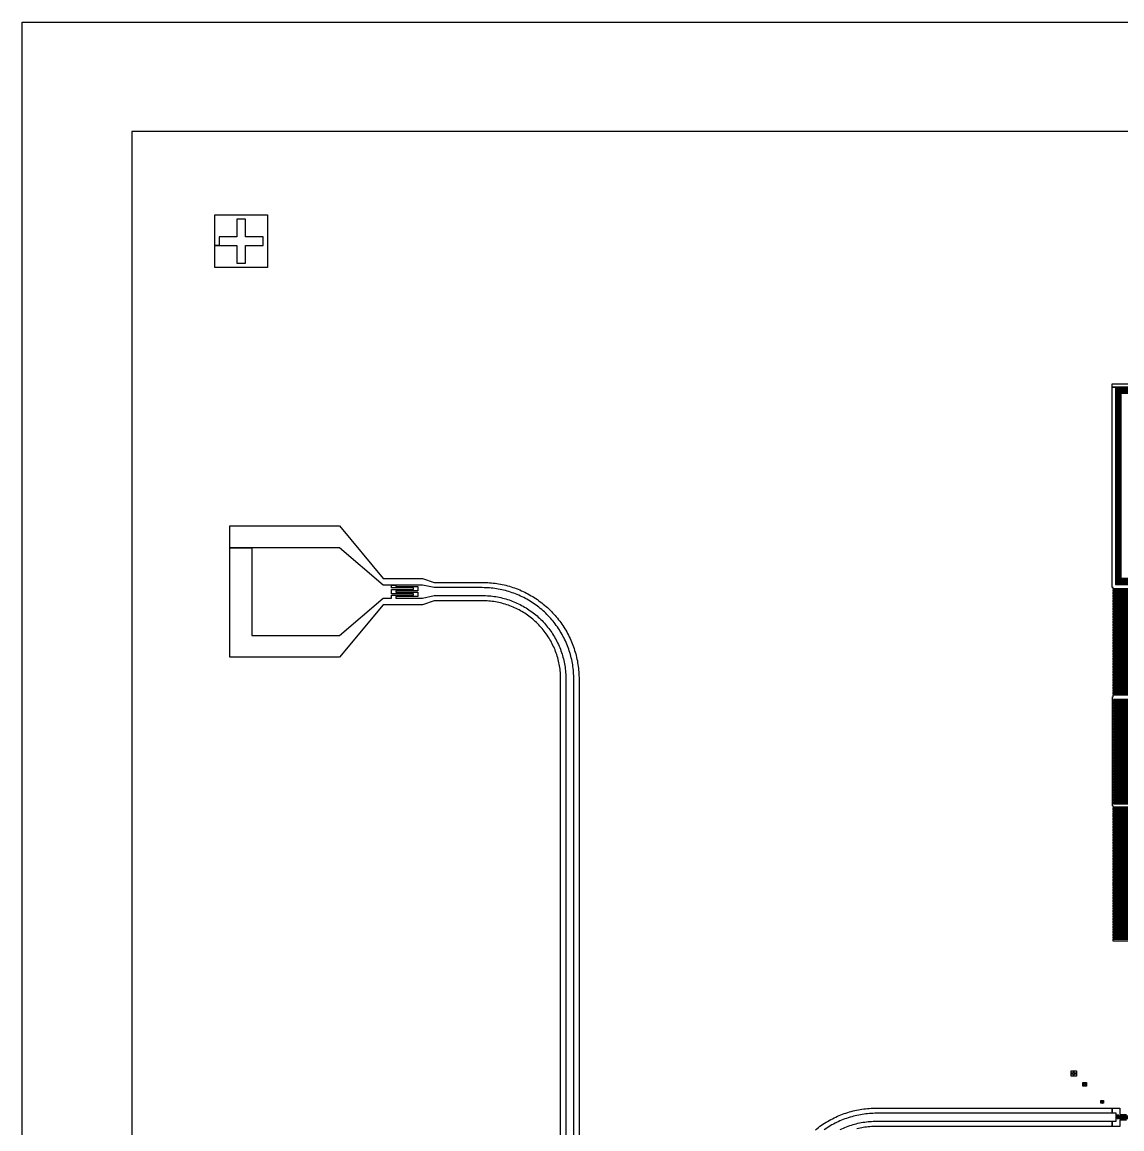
# Model space of a CAD drawing. Extents: x -2500 to 2500, y -2500 to 2500.
# Drawn here: x -2500 to 10, y -26 to 2500 of the extents above; entities that cross this region are included whole.
import ezdxf

# ---------------------------------------------------------------- set-up
doc = ezdxf.new("R2010")
doc.units = 0
doc.layers.add('L0D0', color=1, linetype='CONTINUOUS')

msp = doc.modelspace()

# ---------------------------------------------------------------- linework, layer by layer
at = {"layer": 'L0D0'}
for points in [[(-2500, -2500), (-2500, -2250), (-2250, -2250), (2250, -2250), (2250, 2250), (-2250, 2250), (-2250, -2250), (-2500, -2250), (-2500, 2500), (2500, 2500), (2500, -2500)], [(-2060, 1940), (-2060, 1990), (-2050, 1990), (-2010, 1990), (-2010, 1950), (-1990, 1950), (-1990, 1990), (-1950, 1990), (-1950, 2010), (-1990, 2010), (-1990, 2050), (-2010, 2050), (-2010, 2010), (-2050, 2010), (-2050, 1990), (-2060, 1990), (-2060, 2060), (-1940, 2060), (-1940, 1940)], [(-106, 94), (-106, 99), (-105, 99), (-101, 99), (-101, 95), (-99, 95), (-99, 99), (-95, 99), (-95, 101), (-99, 101), (-99, 105), (-101, 105), (-101, 101), (-105, 101), (-105, 99), (-106, 99), (-106, 106), (-94, 106), (-94, 94)], [(-79.2, 70.8), (-79.2, 74.3), (-78.5, 74.3), (-75.7, 74.3), (-75.7, 71.5), (-74.3, 71.5), (-74.3, 74.3), (-71.5, 74.3), (-71.5, 75.7), (-74.3, 75.7), (-74.3, 78.5), (-75.7, 78.5), (-75.7, 75.7), (-78.5, 75.7), (-78.5, 74.3), (-79.2, 74.3), (-79.2, 79.2), (-70.8, 79.2), (-70.8, 70.8)], [(-38, 32), (-38, 34.5), (-37.5, 34.5), (-35.5, 34.5), (-35.5, 32.5), (-34.5, 32.5), (-34.5, 34.5), (-32.5, 34.5), (-32.5, 35.5), (-34.5, 35.5), (-34.5, 37.5), (-35.5, 37.5), (-35.5, 35.5), (-37.5, 35.5), (-37.5, 34.5), (-38, 34.5), (-38, 38), (-32, 38), (-32, 32)]]:
    msp.add_lwpolyline(points, close=True, dxfattribs=at)
for points in [[(448, 1666.5), (-12.5, 1666.5), (-12.5, 1674), (452.5, 1674)], [(217.75, 1206), (-10, 1206), (-10, 1209), (-12.5, 1209), (-12.5, 1666.5), (-5, 1666.5), (-5, 1216.5), (445, 1216.5)], [(443.5, 1218), (-3.5, 1218), (-3.5, 1665), (446.5, 1665)], [(445, 1663.5), (-2, 1663.5), (-2, 1219.5), (442, 1219.5)], [(440.5, 1221), (-0.5, 1221), (-0.5, 1662), (443.5, 1662)], [(442, 1660.5), (1, 1660.5), (1, 1222.5), (439, 1222.5)], [(437.5, 1224), (2.5, 1224), (2.5, 1659), (440.5, 1659)], [(439, 1657.5), (4, 1657.5), (4, 1225.5), (436, 1225.5)], [(434.5, 1227), (5.5, 1227), (5.5, 1656), (437.5, 1656)], [(436, 1654.5), (7, 1654.5), (7, 1228.5), (433, 1228.5)], [(431.5, 1230), (8.5, 1230), (8.5, 1653), (434.5, 1653)], [(-1241, -400), (-1241, 1000), (-1241.04, 1004.103), (-1241.161, 1008.205), (-1241.362, 1012.304), (-1241.644, 1016.398), (-1242.006, 1020.486), (-1242.449, 1024.565), (-1242.971, 1028.636), (-1243.573, 1032.695), (-1244.255, 1036.741), (-1245.016, 1040.774), (-1245.856, 1044.791), (-1246.775, 1048.79), (-1247.772, 1052.771), (-1248.847, 1056.731), (-1249.999, 1060.669), (-1251.229, 1064.585), (-1252.536, 1068.475), (-1253.918, 1072.338), (-1255.376, 1076.174), (-1256.909, 1079.981), (-1258.517, 1083.757), (-1260.198, 1087.5), (-1261.953, 1091.21), (-1263.78, 1094.884), (-1265.678, 1098.522), (-1267.648, 1102.122), (-1269.689, 1105.682), (-1271.798, 1109.202), (-1273.977, 1112.68), (-1276.223, 1116.114), (-1278.536, 1119.504), (-1280.915, 1122.847), (-1283.36, 1126.143), (-1285.869, 1129.391), (-1288.441, 1132.588), (-1291.075, 1135.735), (-1293.771, 1138.829), (-1296.527, 1141.869), (-1299.342, 1144.855), (-1302.215, 1147.785), (-1305.145, 1150.658), (-1308.131, 1153.473), (-1311.171, 1156.229), (-1314.265, 1158.925), (-1317.412, 1161.559), (-1320.609, 1164.131), (-1323.857, 1166.64), (-1327.153, 1169.085), (-1330.496, 1171.464), (-1333.886, 1173.777), (-1337.32, 1176.023), (-1340.798, 1178.202), (-1344.318, 1180.311), (-1347.878, 1182.352), (-1351.478, 1184.322), (-1355.116, 1186.22), (-1358.79, 1188.047), (-1362.5, 1189.802), (-1366.243, 1191.483), (-1370.019, 1193.091), (-1373.826, 1194.624), (-1377.662, 1196.082), (-1381.525, 1197.464), (-1385.415, 1198.771), (-1389.331, 1200.001), (-1393.269, 1201.153), (-1397.229, 1202.228), (-1401.21, 1203.225), (-1405.209, 1204.144), (-1409.226, 1204.984), (-1413.259, 1205.745), (-1417.305, 1206.427), (-1421.364, 1207.029), (-1425.435, 1207.551), (-1429.514, 1207.994), (-1433.602, 1208.356), (-1437.696, 1208.638), (-1441.795, 1208.839), (-1445.897, 1208.96), (-1450, 1209), (-1560, 1209), (-1586, 1214.85), (-1676, 1214.85), (-1776, 1300), (-2026, 1300), (-2026, 1350), (-1776, 1350), (-1676, 1229.85), (-1586, 1229.85), (-1560, 1221), (-1450, 1221), (-1445.818, 1220.96), (-1441.637, 1220.842), (-1437.459, 1220.644), (-1433.286, 1220.367), (-1429.119, 1220.011), (-1424.959, 1219.577), (-1420.808, 1219.064), (-1416.668, 1218.472), (-1412.539, 1217.802), (-1408.424, 1217.054), (-1404.324, 1216.228), (-1400.241, 1215.325), (-1396.175, 1214.345), (-1392.128, 1213.288), (-1388.102, 1212.155), (-1384.098, 1210.945), (-1380.118, 1209.66), (-1376.163, 1208.3), (-1372.234, 1206.866), (-1368.333, 1205.357), (-1364.462, 1203.775), (-1360.621, 1202.12), (-1356.812, 1200.392), (-1353.036, 1198.593), (-1349.296, 1196.722), (-1345.591, 1194.781), (-1341.923, 1192.771), (-1338.295, 1190.691), (-1334.706, 1188.543), (-1331.159, 1186.327), (-1327.654, 1184.045), (-1324.193, 1181.696), (-1320.777, 1179.283), (-1317.407, 1176.806), (-1314.085, 1174.265), (-1310.812, 1171.661), (-1307.588, 1168.997), (-1304.416, 1166.271), (-1301.295, 1163.487), (-1298.228, 1160.643), (-1295.215, 1157.742), (-1292.258, 1154.785), (-1289.357, 1151.772), (-1286.513, 1148.705), (-1283.729, 1145.584), (-1281.003, 1142.412), (-1278.339, 1139.188), (-1275.735, 1135.915), (-1273.194, 1132.593), (-1270.717, 1129.223), (-1268.304, 1125.807), (-1265.955, 1122.346), (-1263.673, 1118.841), (-1261.457, 1115.294), (-1259.309, 1111.705), (-1257.229, 1108.077), (-1255.219, 1104.409), (-1253.278, 1100.704), (-1251.407, 1096.964), (-1249.608, 1093.188), (-1247.88, 1089.379), (-1246.225, 1085.538), (-1244.643, 1081.667), (-1243.134, 1077.766), (-1241.7, 1073.837), (-1240.34, 1069.882), (-1239.055, 1065.902), (-1237.845, 1061.898), (-1236.712, 1057.872), (-1235.655, 1053.825), (-1234.675, 1049.759), (-1233.772, 1045.676), (-1232.946, 1041.576), (-1232.198, 1037.461), (-1231.528, 1033.332), (-1230.936, 1029.192), (-1230.423, 1025.041), (-1229.989, 1020.881), (-1229.633, 1016.714), (-1229.356, 1012.541), (-1229.158, 1008.363), (-1229.04, 1004.182), (-1229, 1000), (-1229, -400)], [(-1271, -400), (-1271, 1000), (-1271.04, 1003.799), (-1271.161, 1007.597), (-1271.363, 1011.391), (-1271.645, 1015.18), (-1272.007, 1018.962), (-1272.45, 1022.736), (-1272.972, 1026.5), (-1273.575, 1030.251), (-1274.257, 1033.989), (-1275.018, 1037.712), (-1275.857, 1041.417), (-1276.776, 1045.104), (-1277.772, 1048.771), (-1278.846, 1052.415), (-1279.997, 1056.036), (-1281.225, 1059.632), (-1282.529, 1063.201), (-1283.908, 1066.741), (-1285.362, 1070.252), (-1286.89, 1073.73), (-1288.492, 1077.176), (-1290.166, 1080.586), (-1291.913, 1083.961), (-1293.73, 1087.297), (-1295.619, 1090.595), (-1297.576, 1093.851), (-1299.603, 1097.065), (-1301.697, 1100.235), (-1303.858, 1103.361), (-1306.085, 1106.439), (-1308.376, 1109.47), (-1310.732, 1112.451), (-1313.15, 1115.382), (-1315.63, 1118.261), (-1318.17, 1121.086), (-1320.77, 1123.857), (-1323.428, 1126.572), (-1326.143, 1129.23), (-1328.914, 1131.83), (-1331.739, 1134.37), (-1334.618, 1136.85), (-1337.549, 1139.268), (-1340.53, 1141.624), (-1343.561, 1143.915), (-1346.639, 1146.142), (-1349.765, 1148.303), (-1352.935, 1150.397), (-1356.149, 1152.424), (-1359.405, 1154.381), (-1362.703, 1156.27), (-1366.039, 1158.087), (-1369.414, 1159.834), (-1372.824, 1161.508), (-1376.27, 1163.11), (-1379.748, 1164.638), (-1383.259, 1166.092), (-1386.799, 1167.471), (-1390.368, 1168.775), (-1393.964, 1170.003), (-1397.585, 1171.154), (-1401.229, 1172.228), (-1404.896, 1173.224), (-1408.583, 1174.143), (-1412.288, 1174.982), (-1416.011, 1175.743), (-1419.749, 1176.425), (-1423.5, 1177.028), (-1427.264, 1177.55), (-1431.038, 1177.993), (-1434.82, 1178.355), (-1438.609, 1178.637), (-1442.403, 1178.839), (-1446.201, 1178.96), (-1450, 1179), (-1560, 1179), (-1586, 1170.15), (-1676, 1170.15), (-1776, 1050), (-2026, 1050), (-2026, 1300), (-1976, 1300), (-1976, 1100), (-1776, 1100), (-1676, 1185.15), (-1656.8, 1185.15), (-1656.8, 1191.75), (-1606.7, 1191.75), (-1606.7, 1195.05), (-1656.8, 1195.05), (-1656.8, 1204.95), (-1606.7, 1204.95), (-1606.7, 1208.25), (-1656.8, 1208.25), (-1656.8, 1214.85), (-1646.9, 1214.85), (-1646.9, 1211.55), (-1596.8, 1211.55), (-1596.8, 1201.65), (-1646.9, 1201.65), (-1646.9, 1198.35), (-1596.8, 1198.35), (-1596.8, 1188.45), (-1646.9, 1188.45), (-1646.9, 1185.15), (-1586, 1185.15), (-1560, 1191), (-1450, 1191), (-1446.104, 1190.96), (-1442.209, 1190.841), (-1438.318, 1190.642), (-1434.432, 1190.364), (-1430.552, 1190.007), (-1426.68, 1189.571), (-1422.818, 1189.056), (-1418.967, 1188.462), (-1415.129, 1187.79), (-1411.306, 1187.039), (-1407.499, 1186.211), (-1403.709, 1185.306), (-1399.939, 1184.323), (-1396.189, 1183.263), (-1392.462, 1182.127), (-1388.759, 1180.916), (-1385.081, 1179.629), (-1381.43, 1178.267), (-1377.808, 1176.831), (-1374.216, 1175.322), (-1370.656, 1173.74), (-1367.128, 1172.085), (-1363.635, 1170.359), (-1360.178, 1168.562), (-1356.758, 1166.694), (-1353.377, 1164.758), (-1350.037, 1162.752), (-1346.738, 1160.679), (-1343.481, 1158.54), (-1340.27, 1156.334), (-1337.104, 1154.063), (-1333.984, 1151.728), (-1330.913, 1149.33), (-1327.892, 1146.87), (-1324.922, 1144.348), (-1322.003, 1141.767), (-1319.138, 1139.126), (-1316.327, 1136.428), (-1313.572, 1133.673), (-1310.874, 1130.862), (-1308.233, 1127.997), (-1305.652, 1125.078), (-1303.13, 1122.108), (-1300.67, 1119.087), (-1298.272, 1116.016), (-1295.937, 1112.896), (-1293.666, 1109.73), (-1291.46, 1106.519), (-1289.321, 1103.262), (-1287.248, 1099.963), (-1285.242, 1096.623), (-1283.306, 1093.242), (-1281.438, 1089.822), (-1279.641, 1086.365), (-1277.915, 1082.872), (-1276.26, 1079.344), (-1274.678, 1075.784), (-1273.169, 1072.192), (-1271.733, 1068.57), (-1270.371, 1064.919), (-1269.084, 1061.241), (-1267.873, 1057.538), (-1266.737, 1053.811), (-1265.677, 1050.061), (-1264.694, 1046.291), (-1263.789, 1042.501), (-1262.961, 1038.694), (-1262.21, 1034.871), (-1261.538, 1031.033), (-1260.944, 1027.182), (-1260.429, 1023.32), (-1259.993, 1019.448), (-1259.636, 1015.568), (-1259.358, 1011.682), (-1259.159, 1007.791), (-1259.04, 1003.896), (-1259, 1000), (-1259, -400)], [(217.75, 1200), (-10, 1200), (-10, 1204.5), (217.75, 1204.5)], [(217.75, 1194), (-10, 1194), (-10, 1198.5), (217.75, 1198.5)], [(217.75, 1188), (-10, 1188), (-10, 1192.5), (217.75, 1192.5)], [(219.25, 1203), (-8.5, 1203), (-8.5, 1201.5), (219.25, 1201.5)], [(219.25, 1197), (-8.5, 1197), (-8.5, 1195.5), (219.25, 1195.5)], [(219.25, 1191), (-8.5, 1191), (-8.5, 1189.5), (219.25, 1189.5)], [(217.75, 1182), (-10, 1182), (-10, 1186.5), (217.75, 1186.5)], [(217.75, 1176), (-10, 1176), (-10, 1180.5), (217.75, 1180.5)], [(217.75, 1170), (-10, 1170), (-10, 1174.5), (217.75, 1174.5)], [(217.75, 1164), (-10, 1164), (-10, 1168.5), (217.75, 1168.5)], [(217.75, 1158), (-10, 1158), (-10, 1162.5), (217.75, 1162.5)], [(219.25, 1185), (-8.5, 1185), (-8.5, 1183.5), (219.25, 1183.5)], [(219.25, 1179), (-8.5, 1179), (-8.5, 1177.5), (219.25, 1177.5)], [(219.25, 1173), (-8.5, 1173), (-8.5, 1171.5), (219.25, 1171.5)], [(219.25, 1167), (-8.5, 1167), (-8.5, 1165.5), (219.25, 1165.5)], [(217.75, 1152), (-10, 1152), (-10, 1156.5), (217.75, 1156.5)], [(217.75, 1146), (-10, 1146), (-10, 1150.5), (217.75, 1150.5)], [(217.75, 1140), (-10, 1140), (-10, 1144.5), (217.75, 1144.5)], [(217.75, 1134), (-10, 1134), (-10, 1138.5), (217.75, 1138.5)], [(219.25, 1161), (-8.5, 1161), (-8.5, 1159.5), (219.25, 1159.5)], [(219.25, 1155), (-8.5, 1155), (-8.5, 1153.5), (219.25, 1153.5)], [(219.25, 1149), (-8.5, 1149), (-8.5, 1147.5), (219.25, 1147.5)], [(219.25, 1143), (-8.5, 1143), (-8.5, 1141.5), (219.25, 1141.5)], [(219.25, 1137), (-8.5, 1137), (-8.5, 1135.5), (219.25, 1135.5)], [(217.75, 1128), (-10, 1128), (-10, 1132.5), (217.75, 1132.5)], [(217.75, 1122), (-10, 1122), (-10, 1126.5), (217.75, 1126.5)], [(217.75, 1116), (-10, 1116), (-10, 1120.5), (217.75, 1120.5)], [(217.75, 1110), (-10, 1110), (-10, 1114.5), (217.75, 1114.5)], [(219.25, 1131), (-8.5, 1131), (-8.5, 1129.5), (219.25, 1129.5)], [(219.25, 1125), (-8.5, 1125), (-8.5, 1123.5), (219.25, 1123.5)], [(219.25, 1119), (-8.5, 1119), (-8.5, 1117.5), (219.25, 1117.5)], [(219.25, 1113), (-8.5, 1113), (-8.5, 1111.5), (219.25, 1111.5)], [(217.75, 1104), (-10, 1104), (-10, 1108.5), (217.75, 1108.5)], [(217.75, 1098), (-10, 1098), (-10, 1102.5), (217.75, 1102.5)], [(217.75, 1092), (-10, 1092), (-10, 1096.5), (217.75, 1096.5)], [(217.75, 1086), (-10, 1086), (-10, 1090.5), (217.75, 1090.5)], [(219.25, 1107), (-8.5, 1107), (-8.5, 1105.5), (219.25, 1105.5)], [(219.25, 1101), (-8.5, 1101), (-8.5, 1099.5), (219.25, 1099.5)], [(219.25, 1095), (-8.5, 1095), (-8.5, 1093.5), (219.25, 1093.5)], [(219.25, 1089), (-8.5, 1089), (-8.5, 1087.5), (219.25, 1087.5)], [(217.75, 1080), (-10, 1080), (-10, 1084.5), (217.75, 1084.5)], [(217.75, 1074), (-10, 1074), (-10, 1078.5), (217.75, 1078.5)], [(217.75, 1068), (-10, 1068), (-10, 1072.5), (217.75, 1072.5)], [(217.75, 1062), (-10, 1062), (-10, 1066.5), (217.75, 1066.5)], [(219.25, 1083), (-8.5, 1083), (-8.5, 1081.5), (219.25, 1081.5)], [(219.25, 1077), (-8.5, 1077), (-8.5, 1075.5), (219.25, 1075.5)], [(219.25, 1071), (-8.5, 1071), (-8.5, 1069.5), (219.25, 1069.5)], [(219.25, 1065), (-8.5, 1065), (-8.5, 1063.5), (219.25, 1063.5)], [(217.75, 1056), (-10, 1056), (-10, 1060.5), (217.75, 1060.5)], [(217.75, 1050), (-10, 1050), (-10, 1054.5), (217.75, 1054.5)], [(217.75, 1044), (-10, 1044), (-10, 1048.5), (217.75, 1048.5)], [(217.75, 1038), (-10, 1038), (-10, 1042.5), (217.75, 1042.5)], [(217.75, 1032), (-10, 1032), (-10, 1036.5), (217.75, 1036.5)], [(219.25, 1059), (-8.5, 1059), (-8.5, 1057.5), (219.25, 1057.5)], [(219.25, 1053), (-8.5, 1053), (-8.5, 1051.5), (219.25, 1051.5)], [(219.25, 1047), (-8.5, 1047), (-8.5, 1045.5), (219.25, 1045.5)], [(219.25, 1041), (-8.5, 1041), (-8.5, 1039.5), (219.25, 1039.5)], [(217.75, 1026), (-10, 1026), (-10, 1030.5), (217.75, 1030.5)], [(217.75, 1020), (-10, 1020), (-10, 1024.5), (217.75, 1024.5)], [(217.75, 1014), (-10, 1014), (-10, 1018.5), (217.75, 1018.5)], [(217.75, 1008), (-10, 1008), (-10, 1012.5), (217.75, 1012.5)], [(219.25, 1035), (-8.5, 1035), (-8.5, 1033.5), (219.25, 1033.5)], [(219.25, 1029), (-8.5, 1029), (-8.5, 1027.5), (219.25, 1027.5)], [(219.25, 1023), (-8.5, 1023), (-8.5, 1021.5), (219.25, 1021.5)], [(219.25, 1017), (-8.5, 1017), (-8.5, 1015.5), (219.25, 1015.5)], [(219.25, 1011), (-8.5, 1011), (-8.5, 1009.5), (219.25, 1009.5)], [(217.75, 1002), (-10, 1002), (-10, 1006.5), (217.75, 1006.5)], [(217.75, 996), (-10, 996), (-10, 1000.5), (217.75, 1000.5)], [(217.75, 990), (-10, 990), (-10, 994.5), (217.75, 994.5)], [(217.75, 984), (-10, 984), (-10, 988.5), (217.75, 988.5)], [(219.25, 1005), (-8.5, 1005), (-8.5, 1003.5), (219.25, 1003.5)], [(219.25, 999), (-8.5, 999), (-8.5, 997.5), (219.25, 997.5)], [(219.25, 993), (-8.5, 993), (-8.5, 991.5), (219.25, 991.5)], [(219.25, 987), (-8.5, 987), (-8.5, 985.5), (219.25, 985.5)], [(217.75, 708), (-10, 708), (-10, 711), (-11.5, 711), (-11.5, 960), (-10, 960), (-10, 964.5), (217.75, 964.5)], [(217.75, 978), (-10, 978), (-10, 982.5), (217.75, 982.5)], [(217.75, 972), (-10, 972), (-10, 976.5), (217.75, 976.5)], [(217.75, 966), (-10, 966), (-10, 970.5), (217.75, 970.5)], [(219.25, 981), (-8.5, 981), (-8.5, 979.5), (219.25, 979.5)], [(219.25, 975), (-8.5, 975), (-8.5, 973.5), (219.25, 973.5)], [(219.25, 969), (-8.5, 969), (-8.5, 967.5), (219.25, 967.5)], [(447.75, 954), (-9.25, 954), (-9.25, 949.5), (447.75, 949.5)], [(447.75, 948), (-9.25, 948), (-9.25, 943.5), (447.75, 943.5)], [(447.75, 942), (-9.25, 942), (-9.25, 937.5), (447.75, 937.5)], [(447.75, 936), (-9.25, 936), (-9.25, 931.5), (447.75, 931.5)], [(449.25, 951), (-7.75, 951), (-7.75, 952.5), (449.25, 952.5)], [(449.25, 945), (-7.75, 945), (-7.75, 946.5), (449.25, 946.5)], [(449.25, 939), (-7.75, 939), (-7.75, 940.5), (449.25, 940.5)], [(447.75, 930), (-9.25, 930), (-9.25, 925.5), (447.75, 925.5)], [(447.75, 924), (-9.25, 924), (-9.25, 919.5), (447.75, 919.5)], [(447.75, 918), (-9.25, 918), (-9.25, 913.5), (447.75, 913.5)], [(447.75, 912), (-9.25, 912), (-9.25, 907.5), (447.75, 907.5)], [(449.25, 933), (-7.75, 933), (-7.75, 934.5), (449.25, 934.5)], [(449.25, 927), (-7.75, 927), (-7.75, 928.5), (449.25, 928.5)], [(449.25, 921), (-7.75, 921), (-7.75, 922.5), (449.25, 922.5)], [(449.25, 915), (-7.75, 915), (-7.75, 916.5), (449.25, 916.5)], [(449.25, 909), (-7.75, 909), (-7.75, 910.5), (449.25, 910.5)], [(447.75, 906), (-9.25, 906), (-9.25, 901.5), (447.75, 901.5)], [(447.75, 900), (-9.25, 900), (-9.25, 895.5), (447.75, 895.5)], [(447.75, 894), (-9.25, 894), (-9.25, 889.5), (447.75, 889.5)], [(447.75, 888), (-9.25, 888), (-9.25, 883.5), (447.75, 883.5)], [(449.25, 903), (-7.75, 903), (-7.75, 904.5), (449.25, 904.5)], [(449.25, 897), (-7.75, 897), (-7.75, 898.5), (449.25, 898.5)], [(449.25, 891), (-7.75, 891), (-7.75, 892.5), (449.25, 892.5)], [(449.25, 885), (-7.75, 885), (-7.75, 886.5), (449.25, 886.5)], [(447.75, 882), (-9.25, 882), (-9.25, 877.5), (447.75, 877.5)], [(447.75, 876), (-9.25, 876), (-9.25, 871.5), (447.75, 871.5)], [(447.75, 870), (-9.25, 870), (-9.25, 865.5), (447.75, 865.5)], [(447.75, 864), (-9.25, 864), (-9.25, 859.5), (447.75, 859.5)], [(449.25, 879), (-7.75, 879), (-7.75, 880.5), (449.25, 880.5)], [(449.25, 873), (-7.75, 873), (-7.75, 874.5), (449.25, 874.5)], [(449.25, 867), (-7.75, 867), (-7.75, 868.5), (449.25, 868.5)], [(449.25, 861), (-7.75, 861), (-7.75, 862.5), (449.25, 862.5)], [(447.75, 858), (-9.25, 858), (-9.25, 853.5), (447.75, 853.5)], [(447.75, 852), (-9.25, 852), (-9.25, 847.5), (447.75, 847.5)], [(447.75, 846), (-9.25, 846), (-9.25, 841.5), (447.75, 841.5)], [(447.75, 840), (-9.25, 840), (-9.25, 835.5), (447.75, 835.5)], [(447.75, 834), (-9.25, 834), (-9.25, 829.5), (447.75, 829.5)], [(449.25, 855), (-7.75, 855), (-7.75, 856.5), (449.25, 856.5)], [(449.25, 849), (-7.75, 849), (-7.75, 850.5), (449.25, 850.5)], [(449.25, 843), (-7.75, 843), (-7.75, 844.5), (449.25, 844.5)], [(449.25, 837), (-7.75, 837), (-7.75, 838.5), (449.25, 838.5)], [(447.75, 828), (-9.25, 828), (-9.25, 823.5), (447.75, 823.5)], [(447.75, 822), (-9.25, 822), (-9.25, 817.5), (447.75, 817.5)], [(447.75, 816), (-9.25, 816), (-9.25, 811.5), (447.75, 811.5)], [(447.75, 810), (-9.25, 810), (-9.25, 805.5), (447.75, 805.5)], [(449.25, 831), (-7.75, 831), (-7.75, 832.5), (449.25, 832.5)], [(449.25, 825), (-7.75, 825), (-7.75, 826.5), (449.25, 826.5)], [(449.25, 819), (-7.75, 819), (-7.75, 820.5), (449.25, 820.5)], [(449.25, 813), (-7.75, 813), (-7.75, 814.5), (449.25, 814.5)], [(449.25, 807), (-7.75, 807), (-7.75, 808.5), (449.25, 808.5)], [(447.75, 804), (-9.25, 804), (-9.25, 799.5), (447.75, 799.5)], [(447.75, 798), (-9.25, 798), (-9.25, 793.5), (447.75, 793.5)], [(447.75, 792), (-9.25, 792), (-9.25, 787.5), (447.75, 787.5)], [(447.75, 786), (-9.25, 786), (-9.25, 781.5), (447.75, 781.5)], [(449.25, 801), (-7.75, 801), (-7.75, 802.5), (449.25, 802.5)], [(449.25, 795), (-7.75, 795), (-7.75, 796.5), (449.25, 796.5)], [(449.25, 789), (-7.75, 789), (-7.75, 790.5), (449.25, 790.5)], [(449.25, 783), (-7.75, 783), (-7.75, 784.5), (449.25, 784.5)], [(447.75, 780), (-9.25, 780), (-9.25, 775.5), (447.75, 775.5)], [(447.75, 774), (-9.25, 774), (-9.25, 769.5), (447.75, 769.5)], [(447.75, 768), (-9.25, 768), (-9.25, 763.5), (447.75, 763.5)], [(447.75, 762), (-9.25, 762), (-9.25, 757.5), (447.75, 757.5)], [(449.25, 777), (-7.75, 777), (-7.75, 778.5), (449.25, 778.5)], [(449.25, 771), (-7.75, 771), (-7.75, 772.5), (449.25, 772.5)], [(449.25, 765), (-7.75, 765), (-7.75, 766.5), (449.25, 766.5)], [(449.25, 759), (-7.75, 759), (-7.75, 760.5), (449.25, 760.5)], [(447.75, 756), (-9.25, 756), (-9.25, 751.5), (447.75, 751.5)], [(447.75, 750), (-9.25, 750), (-9.25, 745.5), (447.75, 745.5)], [(447.75, 744), (-9.25, 744), (-9.25, 739.5), (447.75, 739.5)], [(447.75, 738), (-9.25, 738), (-9.25, 733.5), (447.75, 733.5)], [(449.25, 753), (-7.75, 753), (-7.75, 754.5), (449.25, 754.5)], [(449.25, 747), (-7.75, 747), (-7.75, 748.5), (449.25, 748.5)], [(449.25, 741), (-7.75, 741), (-7.75, 742.5), (449.25, 742.5)], [(449.25, 735), (-7.75, 735), (-7.75, 736.5), (449.25, 736.5)], [(447.75, 732), (-9.25, 732), (-9.25, 727.5), (447.75, 727.5)], [(447.75, 726), (-9.25, 726), (-9.25, 721.5), (447.75, 721.5)], [(447.75, 720), (-9.25, 720), (-9.25, 715.5), (219.25, 715.5)], [(449.25, 729), (-7.75, 729), (-7.75, 730.5), (449.25, 730.5)], [(449.25, 723), (-7.75, 723), (-7.75, 724.5), (449.25, 724.5)], [(220.75, 717), (-7.75, 717), (-7.75, 718.5), (449.25, 718.5)], [(217.75, 702), (-10, 702), (-10, 706.5), (217.75, 706.5)], [(217.75, 696), (-10, 696), (-10, 700.5), (217.75, 700.5)], [(217.75, 690), (-10, 690), (-10, 694.5), (217.75, 694.5)], [(217.75, 684), (-10, 684), (-10, 688.5), (217.75, 688.5)], [(217.75, 678), (-10, 678), (-10, 682.5), (217.75, 682.5)], [(219.25, 705), (-8.5, 705), (-8.5, 703.5), (219.25, 703.5)], [(219.25, 699), (-8.5, 699), (-8.5, 697.5), (219.25, 697.5)], [(219.25, 693), (-8.5, 693), (-8.5, 691.5), (219.25, 691.5)], [(219.25, 687), (-8.5, 687), (-8.5, 685.5), (219.25, 685.5)], [(217.75, 672), (-10, 672), (-10, 676.5), (217.75, 676.5)], [(217.75, 666), (-10, 666), (-10, 670.5), (217.75, 670.5)], [(217.75, 660), (-10, 660), (-10, 664.5), (217.75, 664.5)], [(217.75, 654), (-10, 654), (-10, 658.5), (217.75, 658.5)], [(219.25, 681), (-8.5, 681), (-8.5, 679.5), (219.25, 679.5)], [(219.25, 675), (-8.5, 675), (-8.5, 673.5), (219.25, 673.5)], [(219.25, 669), (-8.5, 669), (-8.5, 667.5), (219.25, 667.5)], [(219.25, 663), (-8.5, 663), (-8.5, 661.5), (219.25, 661.5)], [(219.25, 657), (-8.5, 657), (-8.5, 655.5), (219.25, 655.5)], [(217.75, 648), (-10, 648), (-10, 652.5), (217.75, 652.5)], [(217.75, 642), (-10, 642), (-10, 646.5), (217.75, 646.5)], [(217.75, 636), (-10, 636), (-10, 640.5), (217.75, 640.5)], [(217.75, 630), (-10, 630), (-10, 634.5), (217.75, 634.5)], [(219.25, 651), (-8.5, 651), (-8.5, 649.5), (219.25, 649.5)], [(219.25, 645), (-8.5, 645), (-8.5, 643.5), (219.25, 643.5)], [(219.25, 639), (-8.5, 639), (-8.5, 637.5), (219.25, 637.5)], [(219.25, 633), (-8.5, 633), (-8.5, 631.5), (219.25, 631.5)], [(217.75, 624), (-10, 624), (-10, 628.5), (217.75, 628.5)], [(217.75, 618), (-10, 618), (-10, 622.5), (217.75, 622.5)], [(217.75, 612), (-10, 612), (-10, 616.5), (217.75, 616.5)], [(217.75, 606), (-10, 606), (-10, 610.5), (217.75, 610.5)], [(219.25, 627), (-8.5, 627), (-8.5, 625.5), (219.25, 625.5)], [(219.25, 621), (-8.5, 621), (-8.5, 619.5), (219.25, 619.5)], [(219.25, 615), (-8.5, 615), (-8.5, 613.5), (219.25, 613.5)], [(219.25, 609), (-8.5, 609), (-8.5, 607.5), (219.25, 607.5)], [(217.75, 600), (-10, 600), (-10, 604.5), (217.75, 604.5)], [(217.75, 594), (-10, 594), (-10, 598.5), (217.75, 598.5)], [(217.75, 588), (-10, 588), (-10, 592.5), (217.75, 592.5)], [(217.75, 582), (-10, 582), (-10, 586.5), (217.75, 586.5)], [(219.25, 603), (-8.5, 603), (-8.5, 601.5), (219.25, 601.5)], [(219.25, 597), (-8.5, 597), (-8.5, 595.5), (219.25, 595.5)], [(219.25, 591), (-8.5, 591), (-8.5, 589.5), (219.25, 589.5)], [(219.25, 585), (-8.5, 585), (-8.5, 583.5), (219.25, 583.5)], [(217.75, 576), (-10, 576), (-10, 580.5), (217.75, 580.5)], [(217.75, 570), (-10, 570), (-10, 574.5), (217.75, 574.5)], [(217.75, 564), (-10, 564), (-10, 568.5), (217.75, 568.5)], [(217.75, 558), (-10, 558), (-10, 562.5), (217.75, 562.5)], [(217.75, 552), (-10, 552), (-10, 556.5), (217.75, 556.5)], [(219.25, 579), (-8.5, 579), (-8.5, 577.5), (219.25, 577.5)], [(219.25, 573), (-8.5, 573), (-8.5, 571.5), (219.25, 571.5)], [(219.25, 567), (-8.5, 567), (-8.5, 565.5), (219.25, 565.5)], [(219.25, 561), (-8.5, 561), (-8.5, 559.5), (219.25, 559.5)], [(217.75, 546), (-10, 546), (-10, 550.5), (217.75, 550.5)], [(217.75, 540), (-10, 540), (-10, 544.5), (217.75, 544.5)], [(217.75, 534), (-10, 534), (-10, 538.5), (217.75, 538.5)], [(217.75, 528), (-10, 528), (-10, 532.5), (217.75, 532.5)], [(219.25, 555), (-8.5, 555), (-8.5, 553.5), (219.25, 553.5)], [(219.25, 549), (-8.5, 549), (-8.5, 547.5), (219.25, 547.5)], [(219.25, 543), (-8.5, 543), (-8.5, 541.5), (219.25, 541.5)], [(219.25, 537), (-8.5, 537), (-8.5, 535.5), (219.25, 535.5)], [(219.25, 531), (-8.5, 531), (-8.5, 529.5), (219.25, 529.5)], [(217.75, 522), (-10, 522), (-10, 526.5), (217.75, 526.5)], [(217.75, 516), (-10, 516), (-10, 520.5), (217.75, 520.5)], [(217.75, 510), (-10, 510), (-10, 514.5), (217.75, 514.5)], [(217.75, 504), (-10, 504), (-10, 508.5), (217.75, 508.5)], [(219.25, 525), (-8.5, 525), (-8.5, 523.5), (219.25, 523.5)], [(219.25, 519), (-8.5, 519), (-8.5, 517.5), (219.25, 517.5)], [(219.25, 513), (-8.5, 513), (-8.5, 511.5), (219.25, 511.5)], [(219.25, 507), (-8.5, 507), (-8.5, 505.5), (219.25, 505.5)], [(217.75, 498), (-10, 498), (-10, 502.5), (217.75, 502.5)], [(217.75, 492), (-10, 492), (-10, 496.5), (217.75, 496.5)], [(217.75, 486), (-10, 486), (-10, 490.5), (217.75, 490.5)], [(217.75, 480), (-10, 480), (-10, 484.5), (217.75, 484.5)], [(219.25, 501), (-8.5, 501), (-8.5, 499.5), (219.25, 499.5)], [(219.25, 495), (-8.5, 495), (-8.5, 493.5), (219.25, 493.5)], [(219.25, 489), (-8.5, 489), (-8.5, 487.5), (219.25, 487.5)], [(219.25, 483), (-8.5, 483), (-8.5, 481.5), (219.25, 481.5)], [(217.75, 474), (-10, 474), (-10, 478.5), (217.75, 478.5)], [(217.75, 468), (-10, 468), (-10, 472.5), (217.75, 472.5)], [(217.75, 462), (-10, 462), (-10, 466.5), (217.75, 466.5)], [(217.75, 456), (-10, 456), (-10, 460.5), (217.75, 460.5)], [(219.25, 477), (-8.5, 477), (-8.5, 475.5), (219.25, 475.5)], [(219.25, 471), (-8.5, 471), (-8.5, 469.5), (219.25, 469.5)], [(219.25, 465), (-8.5, 465), (-8.5, 463.5), (219.25, 463.5)], [(219.25, 459), (-8.5, 459), (-8.5, 457.5), (219.25, 457.5)], [(217.75, 450), (-10, 450), (-10, 454.5), (217.75, 454.5)], [(217.75, 444), (-10, 444), (-10, 448.5), (217.75, 448.5)], [(217.75, 438), (-10, 438), (-10, 442.5), (217.75, 442.5)], [(217.75, 432), (-10, 432), (-10, 436.5), (217.75, 436.5)], [(217.75, 426), (-10, 426), (-10, 430.5), (217.75, 430.5)], [(219.25, 453), (-8.5, 453), (-8.5, 451.5), (219.25, 451.5)], [(219.25, 447), (-8.5, 447), (-8.5, 445.5), (219.25, 445.5)], [(219.25, 441), (-8.5, 441), (-8.5, 439.5), (219.25, 439.5)], [(219.25, 435), (-8.5, 435), (-8.5, 433.5), (219.25, 433.5)], [(217.75, 420), (-10, 420), (-10, 424.5), (217.75, 424.5)], [(217.75, 414), (-10, 414), (-10, 418.5), (217.75, 418.5)], [(217.75, 408), (-10, 408), (-10, 412.5), (217.75, 412.5)], [(218.6, 402), (-10, 402), (-10, 406.5), (217.75, 406.5)], [(219.25, 429), (-8.5, 429), (-8.5, 427.5), (219.25, 427.5)], [(219.25, 423), (-8.5, 423), (-8.5, 421.5), (219.25, 421.5)], [(219.25, 417), (-8.5, 417), (-8.5, 415.5), (219.25, 415.5)], [(219.25, 411), (-8.5, 411), (-8.5, 409.5), (219.25, 409.5)], [(-689.188, -28.339), (-685.915, -25.735), (-682.593, -23.194), (-679.223, -20.717), (-675.807, -18.304), (-672.346, -15.955), (-668.841, -13.673), (-665.294, -11.457), (-661.705, -9.309), (-658.077, -7.229), (-654.409, -5.219), (-650.704, -3.278), (-646.964, -1.407), (-643.188, 0.392), (-639.379, 2.12), (-635.538, 3.775), (-631.667, 5.357), (-627.766, 6.866), (-623.837, 8.3), (-619.882, 9.66), (-615.902, 10.945), (-611.898, 12.155), (-607.872, 13.288), (-603.825, 14.345), (-599.759, 15.325), (-595.676, 16.228), (-591.576, 17.054), (-587.461, 17.802), (-583.332, 18.472), (-579.192, 19.064), (-575.041, 19.577), (-570.881, 20.011), (-566.714, 20.367), (-562.541, 20.644), (-558.363, 20.842), (-554.182, 20.96), (-550, 21), (-12.5, 21), (-12.5, 9), (-550, 9), (-554.103, 8.96), (-558.205, 8.839), (-562.304, 8.638), (-566.398, 8.356), (-570.486, 7.994), (-574.565, 7.551), (-578.636, 7.029), (-582.695, 6.427), (-586.741, 5.745), (-590.774, 4.984), (-594.791, 4.144), (-598.79, 3.225), (-602.771, 2.228), (-606.731, 1.153), (-610.669, 0.001), (-614.585, -1.229), (-618.475, -2.536), (-622.338, -3.918), (-626.174, -5.376), (-629.981, -6.909), (-633.757, -8.517), (-637.5, -10.198), (-641.21, -11.953), (-644.884, -13.78), (-648.522, -15.678), (-652.122, -17.648), (-655.682, -19.689), (-659.202, -21.798), (-662.68, -23.977), (-666.114, -26.223), (-669.504, -28.536)], [(20, -6.6), (5, -6.6), (5, -21), (-12.5, -21), (-12.5, -9), (-3, -9), (-3, 9), (-12.5, 9), (-12.5, 21), (5, 21), (5, 6.6), (20, 6.6)], [(120, 2.6), (3.2, 2.6), (3.2, 5), (-2.1, 5), (-2.1, 3.8), (2, 3.8), (2, 1.4), (120, 1.4)], [(420, 0.6), (0.6, 0.6), (0.6, 3), (-0.6, 3), (-0.6, -3), (0.6, -3), (0.6, -1.4), (2, -1.4), (2, -2.6), (170, -2.6)], [(-632.872, -27.915), (-629.344, -26.26), (-625.784, -24.678), (-622.192, -23.169), (-618.57, -21.733), (-614.919, -20.371), (-611.241, -19.084), (-607.538, -17.873), (-603.811, -16.737), (-600.061, -15.677), (-596.291, -14.694), (-592.501, -13.789), (-588.694, -12.961), (-584.871, -12.21), (-581.033, -11.538), (-577.182, -10.944), (-573.32, -10.429), (-569.448, -9.993), (-565.568, -9.636), (-561.682, -9.358), (-557.791, -9.159), (-553.896, -9.04), (-550, -9), (-12.5, -9), (-12.5, -21), (-550, -21), (-553.799, -21.04), (-557.597, -21.161), (-561.391, -21.363), (-565.18, -21.645), (-568.962, -22.007), (-572.736, -22.45), (-576.5, -22.972), (-580.251, -23.575), (-583.989, -24.257), (-587.712, -25.018), (-591.417, -25.857), (-595.104, -26.776)], [(170, -1.4), (0.6, -1.4), (0.6, -0.6), (420, -0.6)]]:
    msp.add_lwpolyline(points, dxfattribs=at)

doc.saveas('drawing.dxf')
